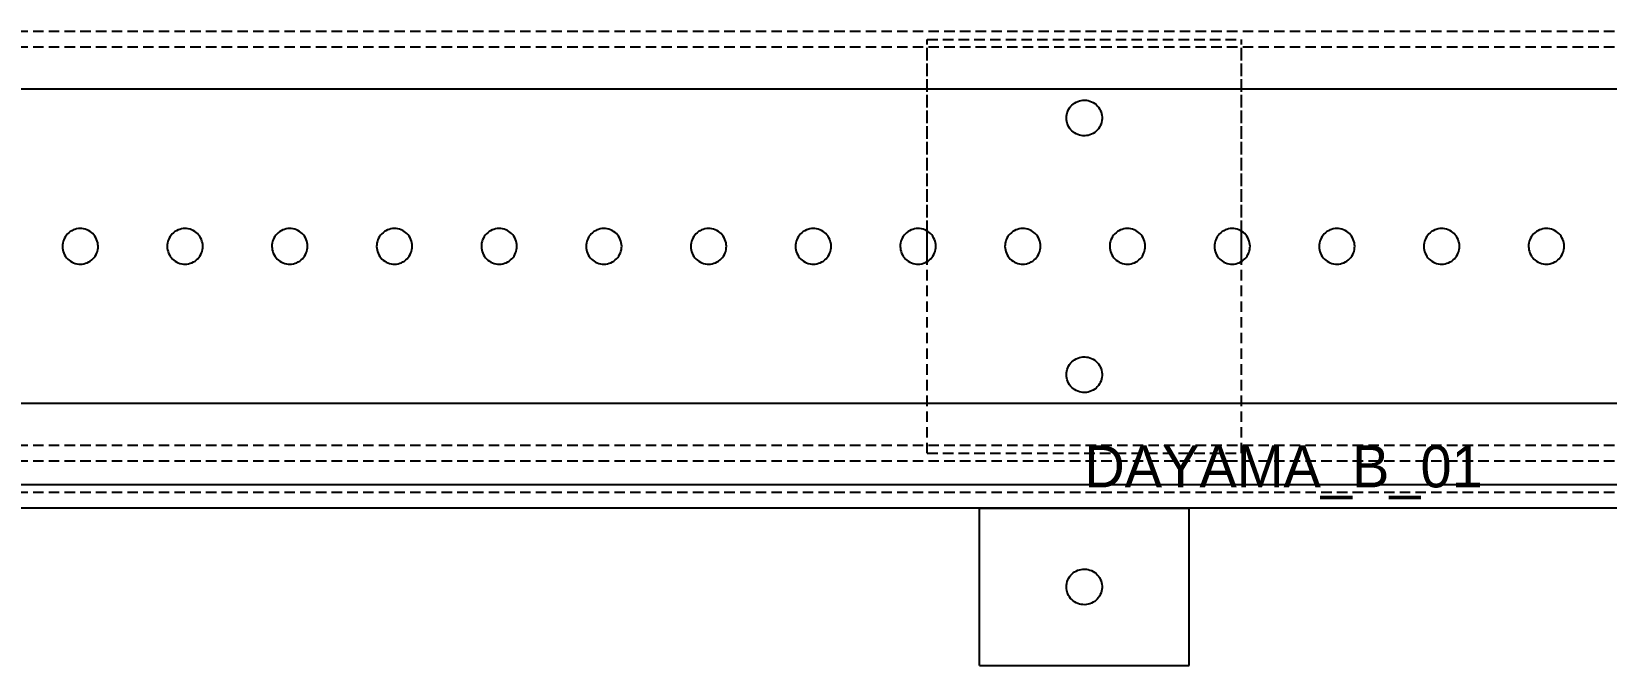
# Model space of a CAD drawing. Header units: metres. Extents: x -200 to 3000, y -1652 to 380.
# Drawn here: x 440.7 to 741.5, y -80 to 41 of the extents above; entities that cross this region are included whole.
import ezdxf

# ---------------------------------------------------------------- set-up
doc = ezdxf.new("R2010")
doc.units = ezdxf.units.M
doc.linetypes.add('DASHED2', pattern=[3, 2, -1])
for name, color, linetype in [('GIZLI', 8, 'DASHED2'), ('GORUNEN', 7, 'Continuous'), ('TEGET', 9, 'Continuous'), ('YAZI', 3, 'Continuous')]:
    doc.layers.add(name, color=color, linetype=linetype)

msp = doc.modelspace()

# ---------------------------------------------------------------- linework, layer by layer
at = {"layer": 'GIZLI'}
for points in [[(2090, 41), (150, 41)], [(611.75, 2.915), (611.75, 39.5)], [(611.75, -39.5), (611.75, 39.5)], [(611.75, 39.5), (671.75, 39.5)], [(611.75, 39.5), (671.75, 39.5)], [(671.75, 2.915), (671.75, 39.5)], [(671.75, -39.5), (671.75, 39.5)], [(2090, 38), (150, 38)], [(2090, 30), (150, 30)], [(638.35, 24.5), (638.367, 24.839), (638.417, 25.174), (638.501, 25.502), (638.617, 25.821), (638.764, 26.126), (638.941, 26.415), (639.145, 26.685), (639.376, 26.934), (639.63, 27.158), (639.905, 27.356), (640.199, 27.526), (640.508, 27.665), (640.829, 27.773), (641.16, 27.848), (641.496, 27.89), (641.835, 27.899), (642.173, 27.874), (642.507, 27.815), (642.833, 27.723), (643.148, 27.599), (643.45, 27.444), (643.735, 27.261), (644, 27.049), (644.242, 26.813), (644.46, 26.553), (644.651, 26.273), (644.813, 25.975), (644.945, 25.663), (645.045, 25.339), (645.112, 25.007), (645.146, 24.669), (645.146, 24.331), (645.112, 23.993), (645.045, 23.661), (644.945, 23.337), (644.813, 23.025), (644.651, 22.727), (644.46, 22.447), (644.242, 22.187), (644, 21.951), (643.735, 21.739), (643.45, 21.556), (643.148, 21.401), (642.833, 21.277), (642.507, 21.185), (642.173, 21.126), (641.835, 21.101), (641.496, 21.11), (641.16, 21.152), (640.829, 21.227), (640.508, 21.335), (640.199, 21.474), (639.905, 21.644), (639.63, 21.842), (639.376, 22.066), (639.145, 22.315), (638.941, 22.585), (638.764, 22.874), (638.617, 23.179), (638.501, 23.498), (638.417, 23.826), (638.367, 24.161), (638.35, 24.5)], [(638.35, 24.5), (638.367, 24.839), (638.417, 25.174), (638.501, 25.502), (638.617, 25.821), (638.764, 26.126), (638.941, 26.415), (639.145, 26.685), (639.376, 26.934), (639.63, 27.158), (639.905, 27.356), (640.199, 27.526), (640.508, 27.665), (640.829, 27.773), (641.16, 27.848), (641.496, 27.89), (641.835, 27.899), (642.173, 27.874), (642.507, 27.815), (642.833, 27.723), (643.148, 27.599), (643.45, 27.444), (643.735, 27.261), (644, 27.049), (644.242, 26.813), (644.46, 26.553), (644.651, 26.273), (644.813, 25.975), (644.945, 25.663), (645.045, 25.339), (645.112, 25.007), (645.146, 24.669), (645.146, 24.331), (645.112, 23.993), (645.045, 23.661), (644.945, 23.337), (644.813, 23.025), (644.651, 22.727), (644.46, 22.447), (644.242, 22.187), (644, 21.951), (643.735, 21.739), (643.45, 21.556), (643.148, 21.401), (642.833, 21.277), (642.507, 21.185), (642.173, 21.126), (641.835, 21.101), (641.496, 21.11), (641.16, 21.152), (640.829, 21.227), (640.508, 21.335), (640.199, 21.474), (639.905, 21.644), (639.63, 21.842), (639.376, 22.066), (639.145, 22.315), (638.941, 22.585), (638.764, 22.874), (638.617, 23.179), (638.501, 23.498), (638.417, 23.826), (638.367, 24.161), (638.35, 24.5)], [(451.63, -2.984), (451.915, -2.81), (452.181, -2.608), (452.426, -2.382), (452.648, -2.133), (452.844, -1.863), (453.013, -1.575), (453.153, -1.272), (453.262, -0.957), (453.341, -0.633), (453.387, -0.302), (453.4, 0.031), (453.38, 0.364), (453.328, 0.694), (453.244, 1.017), (453.129, 1.33), (452.984, 1.63), (452.81, 1.915), (452.608, 2.181), (452.382, 2.426), (452.133, 2.648), (451.863, 2.844), (451.575, 3.013), (451.272, 3.153), (450.957, 3.262), (450.633, 3.341), (450.302, 3.387), (449.969, 3.4), (449.636, 3.38), (449.306, 3.328), (448.983, 3.244), (448.67, 3.129), (448.37, 2.984)], [(471.63, -2.984), (471.915, -2.81), (472.181, -2.608), (472.426, -2.382), (472.648, -2.133), (472.844, -1.863), (473.013, -1.575), (473.153, -1.272), (473.262, -0.957), (473.341, -0.633), (473.387, -0.302), (473.4, 0.031), (473.38, 0.364), (473.328, 0.694), (473.244, 1.017), (473.129, 1.33), (472.984, 1.63), (472.81, 1.915), (472.608, 2.181), (472.382, 2.426), (472.133, 2.648), (471.863, 2.844), (471.575, 3.013), (471.272, 3.153), (470.957, 3.262), (470.633, 3.341), (470.302, 3.387), (469.969, 3.4), (469.636, 3.38), (469.306, 3.328), (468.983, 3.244), (468.67, 3.129), (468.37, 2.984)], [(491.63, -2.984), (491.915, -2.81), (492.181, -2.608), (492.426, -2.382), (492.648, -2.133), (492.844, -1.863), (493.013, -1.575), (493.153, -1.272), (493.262, -0.957), (493.341, -0.633), (493.387, -0.302), (493.4, 0.031), (493.38, 0.364), (493.328, 0.694), (493.244, 1.017), (493.129, 1.33), (492.984, 1.63), (492.81, 1.915), (492.608, 2.181), (492.382, 2.426), (492.133, 2.648), (491.863, 2.844), (491.575, 3.013), (491.272, 3.153), (490.957, 3.262), (490.633, 3.341), (490.302, 3.387), (489.969, 3.4), (489.636, 3.38), (489.306, 3.328), (488.983, 3.244), (488.67, 3.129), (488.37, 2.984)], [(511.63, -2.984), (511.915, -2.81), (512.181, -2.608), (512.426, -2.382), (512.648, -2.133), (512.844, -1.863), (513.013, -1.575), (513.153, -1.272), (513.262, -0.957), (513.341, -0.633), (513.387, -0.302), (513.4, 0.031), (513.38, 0.364), (513.328, 0.694), (513.244, 1.017), (513.129, 1.33), (512.984, 1.63), (512.81, 1.915), (512.608, 2.181), (512.382, 2.426), (512.133, 2.648), (511.863, 2.844), (511.575, 3.013), (511.272, 3.153), (510.957, 3.262), (510.633, 3.341), (510.302, 3.387), (509.969, 3.4), (509.636, 3.38), (509.306, 3.328), (508.983, 3.244), (508.67, 3.129), (508.37, 2.984)], [(531.63, -2.984), (531.915, -2.81), (532.181, -2.608), (532.426, -2.382), (532.648, -2.133), (532.844, -1.863), (533.013, -1.575), (533.153, -1.272), (533.262, -0.957), (533.341, -0.633), (533.387, -0.302), (533.4, 0.031), (533.38, 0.364), (533.328, 0.694), (533.244, 1.017), (533.129, 1.33), (532.984, 1.63), (532.81, 1.915), (532.608, 2.181), (532.382, 2.426), (532.133, 2.648), (531.863, 2.844), (531.575, 3.013), (531.272, 3.153), (530.957, 3.262), (530.633, 3.341), (530.302, 3.387), (529.969, 3.4), (529.636, 3.38), (529.306, 3.328), (528.983, 3.244), (528.67, 3.129), (528.37, 2.984)], [(551.63, -2.984), (551.915, -2.81), (552.181, -2.608), (552.426, -2.382), (552.648, -2.133), (552.844, -1.863), (553.013, -1.575), (553.153, -1.272), (553.262, -0.957), (553.341, -0.633), (553.387, -0.302), (553.4, 0.031), (553.38, 0.364), (553.328, 0.694), (553.244, 1.017), (553.129, 1.33), (552.984, 1.63), (552.81, 1.915), (552.608, 2.181), (552.382, 2.426), (552.133, 2.648), (551.863, 2.844), (551.575, 3.013), (551.272, 3.153), (550.957, 3.262), (550.633, 3.341), (550.302, 3.387), (549.969, 3.4), (549.636, 3.38), (549.306, 3.328), (548.983, 3.244), (548.67, 3.129), (548.37, 2.984)], [(571.63, -2.984), (571.915, -2.81), (572.181, -2.608), (572.426, -2.382), (572.648, -2.133), (572.844, -1.863), (573.013, -1.575), (573.153, -1.272), (573.262, -0.957), (573.341, -0.633), (573.387, -0.302), (573.4, 0.031), (573.38, 0.364), (573.328, 0.694), (573.244, 1.017), (573.129, 1.33), (572.984, 1.63), (572.81, 1.915), (572.608, 2.181), (572.382, 2.426), (572.133, 2.648), (571.863, 2.844), (571.575, 3.013), (571.272, 3.153), (570.957, 3.262), (570.633, 3.341), (570.302, 3.387), (569.969, 3.4), (569.636, 3.38), (569.306, 3.328), (568.983, 3.244), (568.67, 3.129), (568.37, 2.984)], [(591.63, -2.984), (591.915, -2.81), (592.181, -2.608), (592.426, -2.382), (592.648, -2.133), (592.844, -1.863), (593.013, -1.575), (593.153, -1.272), (593.262, -0.957), (593.341, -0.633), (593.387, -0.302), (593.4, 0.031), (593.38, 0.364), (593.328, 0.694), (593.244, 1.017), (593.129, 1.33), (592.984, 1.63), (592.81, 1.915), (592.608, 2.181), (592.382, 2.426), (592.133, 2.648), (591.863, 2.844), (591.575, 3.013), (591.272, 3.153), (590.957, 3.262), (590.633, 3.341), (590.302, 3.387), (589.969, 3.4), (589.636, 3.38), (589.306, 3.328), (588.983, 3.244), (588.67, 3.129), (588.37, 2.984)], [(611.63, -2.984), (611.915, -2.81), (612.181, -2.608), (612.426, -2.382), (612.648, -2.133), (612.844, -1.863), (613.013, -1.575), (613.153, -1.272), (613.262, -0.957), (613.341, -0.633), (613.387, -0.302), (613.4, 0.031), (613.38, 0.364), (613.328, 0.694), (613.244, 1.017), (613.129, 1.33), (612.984, 1.63), (612.81, 1.915), (612.608, 2.181), (612.382, 2.426), (612.133, 2.648), (611.863, 2.844), (611.575, 3.013), (611.272, 3.153), (610.957, 3.262), (610.633, 3.341), (610.302, 3.387), (609.969, 3.4), (609.636, 3.38), (609.306, 3.328), (608.983, 3.244), (608.67, 3.129), (608.37, 2.984)], [(631.63, -2.984), (631.915, -2.81), (632.181, -2.608), (632.426, -2.382), (632.648, -2.133), (632.844, -1.863), (633.013, -1.575), (633.153, -1.272), (633.262, -0.957), (633.341, -0.633), (633.387, -0.302), (633.4, 0.031), (633.38, 0.364), (633.328, 0.694), (633.244, 1.017), (633.129, 1.33), (632.984, 1.63), (632.81, 1.915), (632.608, 2.181), (632.382, 2.426), (632.133, 2.648), (631.863, 2.844), (631.575, 3.013), (631.272, 3.153), (630.957, 3.262), (630.633, 3.341), (630.302, 3.387), (629.969, 3.4), (629.636, 3.38), (629.306, 3.328), (628.983, 3.244), (628.67, 3.129), (628.37, 2.984)], [(651.63, -2.984), (651.915, -2.81), (652.181, -2.608), (652.426, -2.382), (652.648, -2.133), (652.844, -1.863), (653.013, -1.575), (653.153, -1.272), (653.262, -0.957), (653.341, -0.633), (653.387, -0.302), (653.4, 0.031), (653.38, 0.364), (653.328, 0.694), (653.244, 1.017), (653.129, 1.33), (652.984, 1.63), (652.81, 1.915), (652.608, 2.181), (652.382, 2.426), (652.133, 2.648), (651.863, 2.844), (651.575, 3.013), (651.272, 3.153), (650.957, 3.262), (650.633, 3.341), (650.302, 3.387), (649.969, 3.4), (649.636, 3.38), (649.306, 3.328), (648.983, 3.244), (648.67, 3.129), (648.37, 2.984)], [(671.63, -2.984), (671.915, -2.81), (672.181, -2.608), (672.426, -2.382), (672.648, -2.133), (672.844, -1.863), (673.013, -1.575), (673.153, -1.272), (673.262, -0.957), (673.341, -0.633), (673.387, -0.302), (673.4, 0.031), (673.38, 0.364), (673.328, 0.694), (673.244, 1.017), (673.129, 1.33), (672.984, 1.63), (672.81, 1.915), (672.608, 2.181), (672.382, 2.426), (672.133, 2.648), (671.863, 2.844), (671.575, 3.013), (671.272, 3.153), (670.957, 3.262), (670.633, 3.341), (670.302, 3.387), (669.969, 3.4), (669.636, 3.38), (669.306, 3.328), (668.983, 3.244), (668.67, 3.129), (668.37, 2.984)], [(691.63, -2.984), (691.915, -2.81), (692.181, -2.608), (692.426, -2.382), (692.648, -2.133), (692.844, -1.863), (693.013, -1.575), (693.153, -1.272), (693.262, -0.957), (693.341, -0.633), (693.387, -0.302), (693.4, 0.031), (693.38, 0.364), (693.328, 0.694), (693.244, 1.017), (693.129, 1.33), (692.984, 1.63), (692.81, 1.915), (692.608, 2.181), (692.382, 2.426), (692.133, 2.648), (691.863, 2.844), (691.575, 3.013), (691.272, 3.153), (690.957, 3.262), (690.633, 3.341), (690.302, 3.387), (689.969, 3.4), (689.636, 3.38), (689.306, 3.328), (688.983, 3.244), (688.67, 3.129), (688.37, 2.984)], [(711.63, -2.984), (711.915, -2.81), (712.181, -2.608), (712.426, -2.382), (712.648, -2.133), (712.844, -1.863), (713.013, -1.575), (713.153, -1.272), (713.262, -0.957), (713.341, -0.633), (713.387, -0.302), (713.4, 0.031), (713.38, 0.364), (713.328, 0.694), (713.244, 1.017), (713.129, 1.33), (712.984, 1.63), (712.81, 1.915), (712.608, 2.181), (712.382, 2.426), (712.133, 2.648), (711.863, 2.844), (711.575, 3.013), (711.272, 3.153), (710.957, 3.262), (710.633, 3.341), (710.302, 3.387), (709.969, 3.4), (709.636, 3.38), (709.306, 3.328), (708.983, 3.244), (708.67, 3.129), (708.37, 2.984)], [(731.63, -2.984), (731.915, -2.81), (732.181, -2.608), (732.426, -2.382), (732.648, -2.133), (732.844, -1.863), (733.013, -1.575), (733.153, -1.272), (733.262, -0.957), (733.341, -0.633), (733.387, -0.302), (733.4, 0.031), (733.38, 0.364), (733.328, 0.694), (733.244, 1.017), (733.129, 1.33), (732.984, 1.63), (732.81, 1.915), (732.608, 2.181), (732.382, 2.426), (732.133, 2.648), (731.863, 2.844), (731.575, 3.013), (731.272, 3.153), (730.957, 3.262), (730.633, 3.341), (730.302, 3.387), (729.969, 3.4), (729.636, 3.38), (729.306, 3.328), (728.983, 3.244), (728.67, 3.129), (728.37, 2.984)], [(448.37, 2.984), (448.085, 2.81), (447.819, 2.608), (447.574, 2.382), (447.352, 2.133), (447.156, 1.863), (446.987, 1.575), (446.847, 1.272), (446.738, 0.957), (446.659, 0.633), (446.613, 0.302), (446.6, -0.031), (446.62, -0.364), (446.672, -0.694), (446.756, -1.017), (446.871, -1.33), (447.016, -1.63), (447.19, -1.915), (447.392, -2.181), (447.618, -2.426), (447.867, -2.648), (448.137, -2.844), (448.425, -3.013), (448.728, -3.153), (449.043, -3.262), (449.367, -3.341), (449.698, -3.387), (450.031, -3.4), (450.364, -3.38), (450.694, -3.328), (451.017, -3.244), (451.33, -3.129), (451.63, -2.984)], [(468.37, 2.984), (468.085, 2.81), (467.819, 2.608), (467.574, 2.382), (467.352, 2.133), (467.156, 1.863), (466.987, 1.575), (466.847, 1.272), (466.738, 0.957), (466.659, 0.633), (466.613, 0.302), (466.6, -0.031), (466.62, -0.364), (466.672, -0.694), (466.756, -1.017), (466.871, -1.33), (467.016, -1.63), (467.19, -1.915), (467.392, -2.181), (467.618, -2.426), (467.867, -2.648), (468.137, -2.844), (468.425, -3.013), (468.728, -3.153), (469.043, -3.262), (469.367, -3.341), (469.698, -3.387), (470.031, -3.4), (470.364, -3.38), (470.694, -3.328), (471.017, -3.244), (471.33, -3.129), (471.63, -2.984)], [(488.37, 2.984), (488.085, 2.81), (487.819, 2.608), (487.574, 2.382), (487.352, 2.133), (487.156, 1.863), (486.987, 1.575), (486.847, 1.272), (486.738, 0.957), (486.659, 0.633), (486.613, 0.302), (486.6, -0.031), (486.62, -0.364), (486.672, -0.694), (486.756, -1.017), (486.871, -1.33), (487.016, -1.63), (487.19, -1.915), (487.392, -2.181), (487.618, -2.426), (487.867, -2.648), (488.137, -2.844), (488.425, -3.013), (488.728, -3.153), (489.043, -3.262), (489.367, -3.341), (489.698, -3.387), (490.031, -3.4), (490.364, -3.38), (490.694, -3.328), (491.017, -3.244), (491.33, -3.129), (491.63, -2.984)], [(508.37, 2.984), (508.085, 2.81), (507.819, 2.608), (507.574, 2.382), (507.352, 2.133), (507.156, 1.863), (506.987, 1.575), (506.847, 1.272), (506.738, 0.957), (506.659, 0.633), (506.613, 0.302), (506.6, -0.031), (506.62, -0.364), (506.672, -0.694), (506.756, -1.017), (506.871, -1.33), (507.016, -1.63), (507.19, -1.915), (507.392, -2.181), (507.618, -2.426), (507.867, -2.648), (508.137, -2.844), (508.425, -3.013), (508.728, -3.153), (509.043, -3.262), (509.367, -3.341), (509.698, -3.387), (510.031, -3.4), (510.364, -3.38), (510.694, -3.328), (511.017, -3.244), (511.33, -3.129), (511.63, -2.984)], [(528.37, 2.984), (528.085, 2.81), (527.819, 2.608), (527.574, 2.382), (527.352, 2.133), (527.156, 1.863), (526.987, 1.575), (526.847, 1.272), (526.738, 0.957), (526.659, 0.633), (526.613, 0.302), (526.6, -0.031), (526.62, -0.364), (526.672, -0.694), (526.756, -1.017), (526.871, -1.33), (527.016, -1.63), (527.19, -1.915), (527.392, -2.181), (527.618, -2.426), (527.867, -2.648), (528.137, -2.844), (528.425, -3.013), (528.728, -3.153), (529.043, -3.262), (529.367, -3.341), (529.698, -3.387), (530.031, -3.4), (530.364, -3.38), (530.694, -3.328), (531.017, -3.244), (531.33, -3.129), (531.63, -2.984)], [(548.37, 2.984), (548.085, 2.81), (547.819, 2.608), (547.574, 2.382), (547.352, 2.133), (547.156, 1.863), (546.987, 1.575), (546.847, 1.272), (546.738, 0.957), (546.659, 0.633), (546.613, 0.302), (546.6, -0.031), (546.62, -0.364), (546.672, -0.694), (546.756, -1.017), (546.871, -1.33), (547.016, -1.63), (547.19, -1.915), (547.392, -2.181), (547.618, -2.426), (547.867, -2.648), (548.137, -2.844), (548.425, -3.013), (548.728, -3.153), (549.043, -3.262), (549.367, -3.341), (549.698, -3.387), (550.031, -3.4), (550.364, -3.38), (550.694, -3.328), (551.017, -3.244), (551.33, -3.129), (551.63, -2.984)], [(568.37, 2.984), (568.085, 2.81), (567.819, 2.608), (567.574, 2.382), (567.352, 2.133), (567.156, 1.863), (566.987, 1.575), (566.847, 1.272), (566.738, 0.957), (566.659, 0.633), (566.613, 0.302), (566.6, -0.031), (566.62, -0.364), (566.672, -0.694), (566.756, -1.017), (566.871, -1.33), (567.016, -1.63), (567.19, -1.915), (567.392, -2.181), (567.618, -2.426), (567.867, -2.648), (568.137, -2.844), (568.425, -3.013), (568.728, -3.153), (569.043, -3.262), (569.367, -3.341), (569.698, -3.387), (570.031, -3.4), (570.364, -3.38), (570.694, -3.328), (571.017, -3.244), (571.33, -3.129), (571.63, -2.984)], [(588.37, 2.984), (588.085, 2.81), (587.819, 2.608), (587.574, 2.382), (587.352, 2.133), (587.156, 1.863), (586.987, 1.575), (586.847, 1.272), (586.738, 0.957), (586.659, 0.633), (586.613, 0.302), (586.6, -0.031), (586.62, -0.364), (586.672, -0.694), (586.756, -1.017), (586.871, -1.33), (587.016, -1.63), (587.19, -1.915), (587.392, -2.181), (587.618, -2.426), (587.867, -2.648), (588.137, -2.844), (588.425, -3.013), (588.728, -3.153), (589.043, -3.262), (589.367, -3.341), (589.698, -3.387), (590.031, -3.4), (590.364, -3.38), (590.694, -3.328), (591.017, -3.244), (591.33, -3.129), (591.63, -2.984)], [(608.37, 2.984), (608.085, 2.81), (607.819, 2.608), (607.574, 2.382), (607.352, 2.133), (607.156, 1.863), (606.987, 1.575), (606.847, 1.272), (606.738, 0.957), (606.659, 0.633), (606.613, 0.302), (606.6, -0.031), (606.62, -0.364), (606.672, -0.694), (606.756, -1.017), (606.871, -1.33), (607.016, -1.63), (607.19, -1.915), (607.392, -2.181), (607.618, -2.426), (607.867, -2.648), (608.137, -2.844), (608.425, -3.013), (608.728, -3.153), (609.043, -3.262), (609.367, -3.341), (609.698, -3.387), (610.031, -3.4), (610.364, -3.38), (610.694, -3.328), (611.017, -3.244), (611.33, -3.129), (611.63, -2.984)], [(628.37, 2.984), (628.085, 2.81), (627.819, 2.608), (627.574, 2.382), (627.352, 2.133), (627.156, 1.863), (626.987, 1.575), (626.847, 1.272), (626.738, 0.957), (626.659, 0.633), (626.613, 0.302), (626.6, -0.031), (626.62, -0.364), (626.672, -0.694), (626.756, -1.017), (626.871, -1.33), (627.016, -1.63), (627.19, -1.915), (627.392, -2.181), (627.618, -2.426), (627.867, -2.648), (628.137, -2.844), (628.425, -3.013), (628.728, -3.153), (629.043, -3.262), (629.367, -3.341), (629.698, -3.387), (630.031, -3.4), (630.364, -3.38), (630.694, -3.328), (631.017, -3.244), (631.33, -3.129), (631.63, -2.984)], [(648.37, 2.984), (648.085, 2.81), (647.819, 2.608), (647.574, 2.382), (647.352, 2.133), (647.156, 1.863), (646.987, 1.575), (646.847, 1.272), (646.738, 0.957), (646.659, 0.633), (646.613, 0.302), (646.6, -0.031), (646.62, -0.364), (646.672, -0.694), (646.756, -1.017), (646.871, -1.33), (647.016, -1.63), (647.19, -1.915), (647.392, -2.181), (647.618, -2.426), (647.867, -2.648), (648.137, -2.844), (648.425, -3.013), (648.728, -3.153), (649.043, -3.262), (649.367, -3.341), (649.698, -3.387), (650.031, -3.4), (650.364, -3.38), (650.694, -3.328), (651.017, -3.244), (651.33, -3.129), (651.63, -2.984)], [(668.37, 2.984), (668.085, 2.81), (667.819, 2.608), (667.574, 2.382), (667.352, 2.133), (667.156, 1.863), (666.987, 1.575), (666.847, 1.272), (666.738, 0.957), (666.659, 0.633), (666.613, 0.302), (666.6, -0.031), (666.62, -0.364), (666.672, -0.694), (666.756, -1.017), (666.871, -1.33), (667.016, -1.63), (667.19, -1.915), (667.392, -2.181), (667.618, -2.426), (667.867, -2.648), (668.137, -2.844), (668.425, -3.013), (668.728, -3.153), (669.043, -3.262), (669.367, -3.341), (669.698, -3.387), (670.031, -3.4), (670.364, -3.38), (670.694, -3.328), (671.017, -3.244), (671.33, -3.129), (671.63, -2.984)], [(688.37, 2.984), (688.085, 2.81), (687.819, 2.608), (687.574, 2.382), (687.352, 2.133), (687.156, 1.863), (686.987, 1.575), (686.847, 1.272), (686.738, 0.957), (686.659, 0.633), (686.613, 0.302), (686.6, -0.031), (686.62, -0.364), (686.672, -0.694), (686.756, -1.017), (686.871, -1.33), (687.016, -1.63), (687.19, -1.915), (687.392, -2.181), (687.618, -2.426), (687.867, -2.648), (688.137, -2.844), (688.425, -3.013), (688.728, -3.153), (689.043, -3.262), (689.367, -3.341), (689.698, -3.387), (690.031, -3.4), (690.364, -3.38), (690.694, -3.328), (691.017, -3.244), (691.33, -3.129), (691.63, -2.984)], [(708.37, 2.984), (708.085, 2.81), (707.819, 2.608), (707.574, 2.382), (707.352, 2.133), (707.156, 1.863), (706.987, 1.575), (706.847, 1.272), (706.738, 0.957), (706.659, 0.633), (706.613, 0.302), (706.6, -0.031), (706.62, -0.364), (706.672, -0.694), (706.756, -1.017), (706.871, -1.33), (707.016, -1.63), (707.19, -1.915), (707.392, -2.181), (707.618, -2.426), (707.867, -2.648), (708.137, -2.844), (708.425, -3.013), (708.728, -3.153), (709.043, -3.262), (709.367, -3.341), (709.698, -3.387), (710.031, -3.4), (710.364, -3.38), (710.694, -3.328), (711.017, -3.244), (711.33, -3.129), (711.63, -2.984)], [(728.37, 2.984), (728.085, 2.81), (727.819, 2.608), (727.574, 2.382), (727.352, 2.133), (727.156, 1.863), (726.987, 1.575), (726.847, 1.272), (726.738, 0.957), (726.659, 0.633), (726.613, 0.302), (726.6, -0.031), (726.62, -0.364), (726.672, -0.694), (726.756, -1.017), (726.871, -1.33), (727.016, -1.63), (727.19, -1.915), (727.392, -2.181), (727.618, -2.426), (727.867, -2.648), (728.137, -2.844), (728.425, -3.013), (728.728, -3.153), (729.043, -3.262), (729.367, -3.341), (729.698, -3.387), (730.031, -3.4), (730.364, -3.38), (730.694, -3.328), (731.017, -3.244), (731.33, -3.129), (731.63, -2.984)], [(611.75, -39.5), (611.75, -2.915)], [(671.75, -39.5), (671.75, -2.915)], [(638.35, -24.5), (638.367, -24.161), (638.417, -23.826), (638.501, -23.498), (638.617, -23.179), (638.764, -22.874), (638.941, -22.585), (639.145, -22.315), (639.376, -22.066), (639.63, -21.842), (639.905, -21.644), (640.199, -21.474), (640.508, -21.335), (640.829, -21.227), (641.16, -21.152), (641.496, -21.11), (641.835, -21.101), (642.173, -21.126), (642.507, -21.185), (642.833, -21.277), (643.148, -21.401), (643.45, -21.556), (643.735, -21.739), (644, -21.951), (644.242, -22.187), (644.46, -22.447), (644.651, -22.727), (644.813, -23.025), (644.945, -23.337), (645.045, -23.661), (645.112, -23.993), (645.146, -24.331), (645.146, -24.669), (645.112, -25.007), (645.045, -25.339), (644.945, -25.663), (644.813, -25.975), (644.651, -26.273), (644.46, -26.553), (644.242, -26.813), (644, -27.049), (643.735, -27.261), (643.45, -27.444), (643.148, -27.599), (642.833, -27.723), (642.507, -27.815), (642.173, -27.874), (641.835, -27.899), (641.496, -27.89), (641.16, -27.848), (640.829, -27.773), (640.508, -27.665), (640.199, -27.526), (639.905, -27.356), (639.63, -27.158), (639.376, -26.934), (639.145, -26.685), (638.941, -26.415), (638.764, -26.126), (638.617, -25.821), (638.501, -25.502), (638.417, -25.174), (638.367, -24.839), (638.35, -24.5)], [(638.35, -24.5), (638.367, -24.161), (638.417, -23.826), (638.501, -23.498), (638.617, -23.179), (638.764, -22.874), (638.941, -22.585), (639.145, -22.315), (639.376, -22.066), (639.63, -21.842), (639.905, -21.644), (640.199, -21.474), (640.508, -21.335), (640.829, -21.227), (641.16, -21.152), (641.496, -21.11), (641.835, -21.101), (642.173, -21.126), (642.507, -21.185), (642.833, -21.277), (643.148, -21.401), (643.45, -21.556), (643.735, -21.739), (644, -21.951), (644.242, -22.187), (644.46, -22.447), (644.651, -22.727), (644.813, -23.025), (644.945, -23.337), (645.045, -23.661), (645.112, -23.993), (645.146, -24.331), (645.146, -24.669), (645.112, -25.007), (645.045, -25.339), (644.945, -25.663), (644.813, -25.975), (644.651, -26.273), (644.46, -26.553), (644.242, -26.813), (644, -27.049), (643.735, -27.261), (643.45, -27.444), (643.148, -27.599), (642.833, -27.723), (642.507, -27.815), (642.173, -27.874), (641.835, -27.899), (641.496, -27.89), (641.16, -27.848), (640.829, -27.773), (640.508, -27.665), (640.199, -27.526), (639.905, -27.356), (639.63, -27.158), (639.376, -26.934), (639.145, -26.685), (638.941, -26.415), (638.764, -26.126), (638.617, -25.821), (638.501, -25.502), (638.417, -25.174), (638.367, -24.839), (638.35, -24.5)], [(2090, -30), (150, -30)], [(2090, -38), (150, -38)], [(2090, -41), (150, -41)], [(611.75, -39.5), (671.75, -39.5)], [(611.75, -39.5), (671.75, -39.5)], [(2090, -47), (150, -47)], [(2090, -47), (150, -47)], [(2090, -47), (150, -47)], [(2090, -47), (150, -47)], [(2090, -50), (150, -50)], [(2090, -50), (150, -50)], [(621.75, -80), (621.75, -50)], [(621.75, -50), (661.75, -50)], [(661.75, -80), (661.75, -50)], [(638.35, -65), (638.367, -64.661), (638.417, -64.326), (638.501, -63.998), (638.617, -63.679), (638.764, -63.374), (638.941, -63.085), (639.145, -62.815), (639.376, -62.566), (639.63, -62.342), (639.905, -62.144), (640.199, -61.974), (640.508, -61.835), (640.829, -61.727), (641.16, -61.652), (641.496, -61.61), (641.835, -61.601), (642.173, -61.626), (642.507, -61.685), (642.833, -61.777), (643.148, -61.901), (643.45, -62.056), (643.735, -62.239), (644, -62.451), (644.242, -62.687), (644.46, -62.947), (644.651, -63.227), (644.813, -63.525), (644.945, -63.837), (645.045, -64.161), (645.112, -64.493), (645.146, -64.831), (645.146, -65.169), (645.112, -65.507), (645.045, -65.839), (644.945, -66.163), (644.813, -66.475), (644.651, -66.773), (644.46, -67.053), (644.242, -67.313), (644, -67.549), (643.735, -67.761), (643.45, -67.944), (643.148, -68.099), (642.833, -68.223), (642.507, -68.315), (642.173, -68.374), (641.835, -68.399), (641.496, -68.39), (641.16, -68.348), (640.829, -68.273), (640.508, -68.165), (640.199, -68.026), (639.905, -67.856), (639.63, -67.658), (639.376, -67.434), (639.145, -67.185), (638.941, -66.915), (638.764, -66.626), (638.617, -66.321), (638.501, -66.002), (638.417, -65.674), (638.367, -65.339), (638.35, -65)], [(621.75, -80), (661.75, -80)]]:
    msp.add_lwpolyline(points, dxfattribs=at)
at = {"layer": 'GORUNEN'}
for points in [[(1081.5, 30), (202, 30)], [(451.63, -2.984), (451.915, -2.81), (452.181, -2.608), (452.426, -2.382), (452.648, -2.133), (452.844, -1.863), (453.013, -1.575), (453.153, -1.272), (453.262, -0.957), (453.341, -0.633), (453.387, -0.302), (453.4, 0.031), (453.38, 0.364), (453.328, 0.694), (453.244, 1.017), (453.129, 1.33), (452.984, 1.63), (452.81, 1.915), (452.608, 2.181), (452.382, 2.426), (452.133, 2.648), (451.863, 2.844), (451.575, 3.013), (451.272, 3.153), (450.957, 3.262), (450.633, 3.341), (450.302, 3.387), (449.969, 3.4), (449.636, 3.38), (449.306, 3.328), (448.983, 3.244), (448.67, 3.129), (448.37, 2.984)], [(471.63, -2.984), (471.915, -2.81), (472.181, -2.608), (472.426, -2.382), (472.648, -2.133), (472.844, -1.863), (473.013, -1.575), (473.153, -1.272), (473.262, -0.957), (473.341, -0.633), (473.387, -0.302), (473.4, 0.031), (473.38, 0.364), (473.328, 0.694), (473.244, 1.017), (473.129, 1.33), (472.984, 1.63), (472.81, 1.915), (472.608, 2.181), (472.382, 2.426), (472.133, 2.648), (471.863, 2.844), (471.575, 3.013), (471.272, 3.153), (470.957, 3.262), (470.633, 3.341), (470.302, 3.387), (469.969, 3.4), (469.636, 3.38), (469.306, 3.328), (468.983, 3.244), (468.67, 3.129), (468.37, 2.984)], [(491.63, -2.984), (491.915, -2.81), (492.181, -2.608), (492.426, -2.382), (492.648, -2.133), (492.844, -1.863), (493.013, -1.575), (493.153, -1.272), (493.262, -0.957), (493.341, -0.633), (493.387, -0.302), (493.4, 0.031), (493.38, 0.364), (493.328, 0.694), (493.244, 1.017), (493.129, 1.33), (492.984, 1.63), (492.81, 1.915), (492.608, 2.181), (492.382, 2.426), (492.133, 2.648), (491.863, 2.844), (491.575, 3.013), (491.272, 3.153), (490.957, 3.262), (490.633, 3.341), (490.302, 3.387), (489.969, 3.4), (489.636, 3.38), (489.306, 3.328), (488.983, 3.244), (488.67, 3.129), (488.37, 2.984)], [(511.63, -2.984), (511.915, -2.81), (512.181, -2.608), (512.426, -2.382), (512.648, -2.133), (512.844, -1.863), (513.013, -1.575), (513.153, -1.272), (513.262, -0.957), (513.341, -0.633), (513.387, -0.302), (513.4, 0.031), (513.38, 0.364), (513.328, 0.694), (513.244, 1.017), (513.129, 1.33), (512.984, 1.63), (512.81, 1.915), (512.608, 2.181), (512.382, 2.426), (512.133, 2.648), (511.863, 2.844), (511.575, 3.013), (511.272, 3.153), (510.957, 3.262), (510.633, 3.341), (510.302, 3.387), (509.969, 3.4), (509.636, 3.38), (509.306, 3.328), (508.983, 3.244), (508.67, 3.129), (508.37, 2.984)], [(531.63, -2.984), (531.915, -2.81), (532.181, -2.608), (532.426, -2.382), (532.648, -2.133), (532.844, -1.863), (533.013, -1.575), (533.153, -1.272), (533.262, -0.957), (533.341, -0.633), (533.387, -0.302), (533.4, 0.031), (533.38, 0.364), (533.328, 0.694), (533.244, 1.017), (533.129, 1.33), (532.984, 1.63), (532.81, 1.915), (532.608, 2.181), (532.382, 2.426), (532.133, 2.648), (531.863, 2.844), (531.575, 3.013), (531.272, 3.153), (530.957, 3.262), (530.633, 3.341), (530.302, 3.387), (529.969, 3.4), (529.636, 3.38), (529.306, 3.328), (528.983, 3.244), (528.67, 3.129), (528.37, 2.984)], [(551.63, -2.984), (551.915, -2.81), (552.181, -2.608), (552.426, -2.382), (552.648, -2.133), (552.844, -1.863), (553.013, -1.575), (553.153, -1.272), (553.262, -0.957), (553.341, -0.633), (553.387, -0.302), (553.4, 0.031), (553.38, 0.364), (553.328, 0.694), (553.244, 1.017), (553.129, 1.33), (552.984, 1.63), (552.81, 1.915), (552.608, 2.181), (552.382, 2.426), (552.133, 2.648), (551.863, 2.844), (551.575, 3.013), (551.272, 3.153), (550.957, 3.262), (550.633, 3.341), (550.302, 3.387), (549.969, 3.4), (549.636, 3.38), (549.306, 3.328), (548.983, 3.244), (548.67, 3.129), (548.37, 2.984)], [(571.63, -2.984), (571.915, -2.81), (572.181, -2.608), (572.426, -2.382), (572.648, -2.133), (572.844, -1.863), (573.013, -1.575), (573.153, -1.272), (573.262, -0.957), (573.341, -0.633), (573.387, -0.302), (573.4, 0.031), (573.38, 0.364), (573.328, 0.694), (573.244, 1.017), (573.129, 1.33), (572.984, 1.63), (572.81, 1.915), (572.608, 2.181), (572.382, 2.426), (572.133, 2.648), (571.863, 2.844), (571.575, 3.013), (571.272, 3.153), (570.957, 3.262), (570.633, 3.341), (570.302, 3.387), (569.969, 3.4), (569.636, 3.38), (569.306, 3.328), (568.983, 3.244), (568.67, 3.129), (568.37, 2.984)], [(591.63, -2.984), (591.915, -2.81), (592.181, -2.608), (592.426, -2.382), (592.648, -2.133), (592.844, -1.863), (593.013, -1.575), (593.153, -1.272), (593.262, -0.957), (593.341, -0.633), (593.387, -0.302), (593.4, 0.031), (593.38, 0.364), (593.328, 0.694), (593.244, 1.017), (593.129, 1.33), (592.984, 1.63), (592.81, 1.915), (592.608, 2.181), (592.382, 2.426), (592.133, 2.648), (591.863, 2.844), (591.575, 3.013), (591.272, 3.153), (590.957, 3.262), (590.633, 3.341), (590.302, 3.387), (589.969, 3.4), (589.636, 3.38), (589.306, 3.328), (588.983, 3.244), (588.67, 3.129), (588.37, 2.984)], [(611.63, -2.984), (611.915, -2.81), (612.181, -2.608), (612.426, -2.382), (612.648, -2.133), (612.844, -1.863), (613.013, -1.575), (613.153, -1.272), (613.262, -0.957), (613.341, -0.633), (613.387, -0.302), (613.4, 0.031), (613.38, 0.364), (613.328, 0.694), (613.244, 1.017), (613.129, 1.33), (612.984, 1.63), (612.81, 1.915), (612.608, 2.181), (612.382, 2.426), (612.133, 2.648), (611.863, 2.844), (611.575, 3.013), (611.272, 3.153), (610.957, 3.262), (610.633, 3.341), (610.302, 3.387), (609.969, 3.4), (609.636, 3.38), (609.306, 3.328), (608.983, 3.244), (608.67, 3.129), (608.37, 2.984)], [(631.63, -2.984), (631.915, -2.81), (632.181, -2.608), (632.426, -2.382), (632.648, -2.133), (632.844, -1.863), (633.013, -1.575), (633.153, -1.272), (633.262, -0.957), (633.341, -0.633), (633.387, -0.302), (633.4, 0.031), (633.38, 0.364), (633.328, 0.694), (633.244, 1.017), (633.129, 1.33), (632.984, 1.63), (632.81, 1.915), (632.608, 2.181), (632.382, 2.426), (632.133, 2.648), (631.863, 2.844), (631.575, 3.013), (631.272, 3.153), (630.957, 3.262), (630.633, 3.341), (630.302, 3.387), (629.969, 3.4), (629.636, 3.38), (629.306, 3.328), (628.983, 3.244), (628.67, 3.129), (628.37, 2.984)], [(651.63, -2.984), (651.915, -2.81), (652.181, -2.608), (652.426, -2.382), (652.648, -2.133), (652.844, -1.863), (653.013, -1.575), (653.153, -1.272), (653.262, -0.957), (653.341, -0.633), (653.387, -0.302), (653.4, 0.031), (653.38, 0.364), (653.328, 0.694), (653.244, 1.017), (653.129, 1.33), (652.984, 1.63), (652.81, 1.915), (652.608, 2.181), (652.382, 2.426), (652.133, 2.648), (651.863, 2.844), (651.575, 3.013), (651.272, 3.153), (650.957, 3.262), (650.633, 3.341), (650.302, 3.387), (649.969, 3.4), (649.636, 3.38), (649.306, 3.328), (648.983, 3.244), (648.67, 3.129), (648.37, 2.984)], [(671.63, -2.984), (671.915, -2.81), (672.181, -2.608), (672.426, -2.382), (672.648, -2.133), (672.844, -1.863), (673.013, -1.575), (673.153, -1.272), (673.262, -0.957), (673.341, -0.633), (673.387, -0.302), (673.4, 0.031), (673.38, 0.364), (673.328, 0.694), (673.244, 1.017), (673.129, 1.33), (672.984, 1.63), (672.81, 1.915), (672.608, 2.181), (672.382, 2.426), (672.133, 2.648), (671.863, 2.844), (671.575, 3.013), (671.272, 3.153), (670.957, 3.262), (670.633, 3.341), (670.302, 3.387), (669.969, 3.4), (669.636, 3.38), (669.306, 3.328), (668.983, 3.244), (668.67, 3.129), (668.37, 2.984)], [(691.63, -2.984), (691.915, -2.81), (692.181, -2.608), (692.426, -2.382), (692.648, -2.133), (692.844, -1.863), (693.013, -1.575), (693.153, -1.272), (693.262, -0.957), (693.341, -0.633), (693.387, -0.302), (693.4, 0.031), (693.38, 0.364), (693.328, 0.694), (693.244, 1.017), (693.129, 1.33), (692.984, 1.63), (692.81, 1.915), (692.608, 2.181), (692.382, 2.426), (692.133, 2.648), (691.863, 2.844), (691.575, 3.013), (691.272, 3.153), (690.957, 3.262), (690.633, 3.341), (690.302, 3.387), (689.969, 3.4), (689.636, 3.38), (689.306, 3.328), (688.983, 3.244), (688.67, 3.129), (688.37, 2.984)], [(711.63, -2.984), (711.915, -2.81), (712.181, -2.608), (712.426, -2.382), (712.648, -2.133), (712.844, -1.863), (713.013, -1.575), (713.153, -1.272), (713.262, -0.957), (713.341, -0.633), (713.387, -0.302), (713.4, 0.031), (713.38, 0.364), (713.328, 0.694), (713.244, 1.017), (713.129, 1.33), (712.984, 1.63), (712.81, 1.915), (712.608, 2.181), (712.382, 2.426), (712.133, 2.648), (711.863, 2.844), (711.575, 3.013), (711.272, 3.153), (710.957, 3.262), (710.633, 3.341), (710.302, 3.387), (709.969, 3.4), (709.636, 3.38), (709.306, 3.328), (708.983, 3.244), (708.67, 3.129), (708.37, 2.984)], [(731.63, -2.984), (731.915, -2.81), (732.181, -2.608), (732.426, -2.382), (732.648, -2.133), (732.844, -1.863), (733.013, -1.575), (733.153, -1.272), (733.262, -0.957), (733.341, -0.633), (733.387, -0.302), (733.4, 0.031), (733.38, 0.364), (733.328, 0.694), (733.244, 1.017), (733.129, 1.33), (732.984, 1.63), (732.81, 1.915), (732.608, 2.181), (732.382, 2.426), (732.133, 2.648), (731.863, 2.844), (731.575, 3.013), (731.272, 3.153), (730.957, 3.262), (730.633, 3.341), (730.302, 3.387), (729.969, 3.4), (729.636, 3.38), (729.306, 3.328), (728.983, 3.244), (728.67, 3.129), (728.37, 2.984)], [(448.37, 2.984), (448.085, 2.81), (447.819, 2.608), (447.574, 2.382), (447.352, 2.133), (447.156, 1.863), (446.987, 1.575), (446.847, 1.272), (446.738, 0.957), (446.659, 0.633), (446.613, 0.302), (446.6, -0.031), (446.62, -0.364), (446.672, -0.694), (446.756, -1.017), (446.871, -1.33), (447.016, -1.63), (447.19, -1.915), (447.392, -2.181), (447.618, -2.426), (447.867, -2.648), (448.137, -2.844), (448.425, -3.013), (448.728, -3.153), (449.043, -3.262), (449.367, -3.341), (449.698, -3.387), (450.031, -3.4), (450.364, -3.38), (450.694, -3.328), (451.017, -3.244), (451.33, -3.129), (451.63, -2.984)], [(468.37, 2.984), (468.085, 2.81), (467.819, 2.608), (467.574, 2.382), (467.352, 2.133), (467.156, 1.863), (466.987, 1.575), (466.847, 1.272), (466.738, 0.957), (466.659, 0.633), (466.613, 0.302), (466.6, -0.031), (466.62, -0.364), (466.672, -0.694), (466.756, -1.017), (466.871, -1.33), (467.016, -1.63), (467.19, -1.915), (467.392, -2.181), (467.618, -2.426), (467.867, -2.648), (468.137, -2.844), (468.425, -3.013), (468.728, -3.153), (469.043, -3.262), (469.367, -3.341), (469.698, -3.387), (470.031, -3.4), (470.364, -3.38), (470.694, -3.328), (471.017, -3.244), (471.33, -3.129), (471.63, -2.984)], [(488.37, 2.984), (488.085, 2.81), (487.819, 2.608), (487.574, 2.382), (487.352, 2.133), (487.156, 1.863), (486.987, 1.575), (486.847, 1.272), (486.738, 0.957), (486.659, 0.633), (486.613, 0.302), (486.6, -0.031), (486.62, -0.364), (486.672, -0.694), (486.756, -1.017), (486.871, -1.33), (487.016, -1.63), (487.19, -1.915), (487.392, -2.181), (487.618, -2.426), (487.867, -2.648), (488.137, -2.844), (488.425, -3.013), (488.728, -3.153), (489.043, -3.262), (489.367, -3.341), (489.698, -3.387), (490.031, -3.4), (490.364, -3.38), (490.694, -3.328), (491.017, -3.244), (491.33, -3.129), (491.63, -2.984)], [(508.37, 2.984), (508.085, 2.81), (507.819, 2.608), (507.574, 2.382), (507.352, 2.133), (507.156, 1.863), (506.987, 1.575), (506.847, 1.272), (506.738, 0.957), (506.659, 0.633), (506.613, 0.302), (506.6, -0.031), (506.62, -0.364), (506.672, -0.694), (506.756, -1.017), (506.871, -1.33), (507.016, -1.63), (507.19, -1.915), (507.392, -2.181), (507.618, -2.426), (507.867, -2.648), (508.137, -2.844), (508.425, -3.013), (508.728, -3.153), (509.043, -3.262), (509.367, -3.341), (509.698, -3.387), (510.031, -3.4), (510.364, -3.38), (510.694, -3.328), (511.017, -3.244), (511.33, -3.129), (511.63, -2.984)], [(528.37, 2.984), (528.085, 2.81), (527.819, 2.608), (527.574, 2.382), (527.352, 2.133), (527.156, 1.863), (526.987, 1.575), (526.847, 1.272), (526.738, 0.957), (526.659, 0.633), (526.613, 0.302), (526.6, -0.031), (526.62, -0.364), (526.672, -0.694), (526.756, -1.017), (526.871, -1.33), (527.016, -1.63), (527.19, -1.915), (527.392, -2.181), (527.618, -2.426), (527.867, -2.648), (528.137, -2.844), (528.425, -3.013), (528.728, -3.153), (529.043, -3.262), (529.367, -3.341), (529.698, -3.387), (530.031, -3.4), (530.364, -3.38), (530.694, -3.328), (531.017, -3.244), (531.33, -3.129), (531.63, -2.984)], [(548.37, 2.984), (548.085, 2.81), (547.819, 2.608), (547.574, 2.382), (547.352, 2.133), (547.156, 1.863), (546.987, 1.575), (546.847, 1.272), (546.738, 0.957), (546.659, 0.633), (546.613, 0.302), (546.6, -0.031), (546.62, -0.364), (546.672, -0.694), (546.756, -1.017), (546.871, -1.33), (547.016, -1.63), (547.19, -1.915), (547.392, -2.181), (547.618, -2.426), (547.867, -2.648), (548.137, -2.844), (548.425, -3.013), (548.728, -3.153), (549.043, -3.262), (549.367, -3.341), (549.698, -3.387), (550.031, -3.4), (550.364, -3.38), (550.694, -3.328), (551.017, -3.244), (551.33, -3.129), (551.63, -2.984)], [(568.37, 2.984), (568.085, 2.81), (567.819, 2.608), (567.574, 2.382), (567.352, 2.133), (567.156, 1.863), (566.987, 1.575), (566.847, 1.272), (566.738, 0.957), (566.659, 0.633), (566.613, 0.302), (566.6, -0.031), (566.62, -0.364), (566.672, -0.694), (566.756, -1.017), (566.871, -1.33), (567.016, -1.63), (567.19, -1.915), (567.392, -2.181), (567.618, -2.426), (567.867, -2.648), (568.137, -2.844), (568.425, -3.013), (568.728, -3.153), (569.043, -3.262), (569.367, -3.341), (569.698, -3.387), (570.031, -3.4), (570.364, -3.38), (570.694, -3.328), (571.017, -3.244), (571.33, -3.129), (571.63, -2.984)], [(588.37, 2.984), (588.085, 2.81), (587.819, 2.608), (587.574, 2.382), (587.352, 2.133), (587.156, 1.863), (586.987, 1.575), (586.847, 1.272), (586.738, 0.957), (586.659, 0.633), (586.613, 0.302), (586.6, -0.031), (586.62, -0.364), (586.672, -0.694), (586.756, -1.017), (586.871, -1.33), (587.016, -1.63), (587.19, -1.915), (587.392, -2.181), (587.618, -2.426), (587.867, -2.648), (588.137, -2.844), (588.425, -3.013), (588.728, -3.153), (589.043, -3.262), (589.367, -3.341), (589.698, -3.387), (590.031, -3.4), (590.364, -3.38), (590.694, -3.328), (591.017, -3.244), (591.33, -3.129), (591.63, -2.984)], [(608.37, 2.984), (608.085, 2.81), (607.819, 2.608), (607.574, 2.382), (607.352, 2.133), (607.156, 1.863), (606.987, 1.575), (606.847, 1.272), (606.738, 0.957), (606.659, 0.633), (606.613, 0.302), (606.6, -0.031), (606.62, -0.364), (606.672, -0.694), (606.756, -1.017), (606.871, -1.33), (607.016, -1.63), (607.19, -1.915), (607.392, -2.181), (607.618, -2.426), (607.867, -2.648), (608.137, -2.844), (608.425, -3.013), (608.728, -3.153), (609.043, -3.262), (609.367, -3.341), (609.698, -3.387), (610.031, -3.4), (610.364, -3.38), (610.694, -3.328), (611.017, -3.244), (611.33, -3.129), (611.63, -2.984)], [(611.75, -2.915), (611.75, 2.915)], [(628.37, 2.984), (628.085, 2.81), (627.819, 2.608), (627.574, 2.382), (627.352, 2.133), (627.156, 1.863), (626.987, 1.575), (626.847, 1.272), (626.738, 0.957), (626.659, 0.633), (626.613, 0.302), (626.6, -0.031), (626.62, -0.364), (626.672, -0.694), (626.756, -1.017), (626.871, -1.33), (627.016, -1.63), (627.19, -1.915), (627.392, -2.181), (627.618, -2.426), (627.867, -2.648), (628.137, -2.844), (628.425, -3.013), (628.728, -3.153), (629.043, -3.262), (629.367, -3.341), (629.698, -3.387), (630.031, -3.4), (630.364, -3.38), (630.694, -3.328), (631.017, -3.244), (631.33, -3.129), (631.63, -2.984)], [(648.37, 2.984), (648.085, 2.81), (647.819, 2.608), (647.574, 2.382), (647.352, 2.133), (647.156, 1.863), (646.987, 1.575), (646.847, 1.272), (646.738, 0.957), (646.659, 0.633), (646.613, 0.302), (646.6, -0.031), (646.62, -0.364), (646.672, -0.694), (646.756, -1.017), (646.871, -1.33), (647.016, -1.63), (647.19, -1.915), (647.392, -2.181), (647.618, -2.426), (647.867, -2.648), (648.137, -2.844), (648.425, -3.013), (648.728, -3.153), (649.043, -3.262), (649.367, -3.341), (649.698, -3.387), (650.031, -3.4), (650.364, -3.38), (650.694, -3.328), (651.017, -3.244), (651.33, -3.129), (651.63, -2.984)], [(668.37, 2.984), (668.085, 2.81), (667.819, 2.608), (667.574, 2.382), (667.352, 2.133), (667.156, 1.863), (666.987, 1.575), (666.847, 1.272), (666.738, 0.957), (666.659, 0.633), (666.613, 0.302), (666.6, -0.031), (666.62, -0.364), (666.672, -0.694), (666.756, -1.017), (666.871, -1.33), (667.016, -1.63), (667.19, -1.915), (667.392, -2.181), (667.618, -2.426), (667.867, -2.648), (668.137, -2.844), (668.425, -3.013), (668.728, -3.153), (669.043, -3.262), (669.367, -3.341), (669.698, -3.387), (670.031, -3.4), (670.364, -3.38), (670.694, -3.328), (671.017, -3.244), (671.33, -3.129), (671.63, -2.984)], [(671.75, -2.915), (671.75, 2.915)], [(688.37, 2.984), (688.085, 2.81), (687.819, 2.608), (687.574, 2.382), (687.352, 2.133), (687.156, 1.863), (686.987, 1.575), (686.847, 1.272), (686.738, 0.957), (686.659, 0.633), (686.613, 0.302), (686.6, -0.031), (686.62, -0.364), (686.672, -0.694), (686.756, -1.017), (686.871, -1.33), (687.016, -1.63), (687.19, -1.915), (687.392, -2.181), (687.618, -2.426), (687.867, -2.648), (688.137, -2.844), (688.425, -3.013), (688.728, -3.153), (689.043, -3.262), (689.367, -3.341), (689.698, -3.387), (690.031, -3.4), (690.364, -3.38), (690.694, -3.328), (691.017, -3.244), (691.33, -3.129), (691.63, -2.984)], [(708.37, 2.984), (708.085, 2.81), (707.819, 2.608), (707.574, 2.382), (707.352, 2.133), (707.156, 1.863), (706.987, 1.575), (706.847, 1.272), (706.738, 0.957), (706.659, 0.633), (706.613, 0.302), (706.6, -0.031), (706.62, -0.364), (706.672, -0.694), (706.756, -1.017), (706.871, -1.33), (707.016, -1.63), (707.19, -1.915), (707.392, -2.181), (707.618, -2.426), (707.867, -2.648), (708.137, -2.844), (708.425, -3.013), (708.728, -3.153), (709.043, -3.262), (709.367, -3.341), (709.698, -3.387), (710.031, -3.4), (710.364, -3.38), (710.694, -3.328), (711.017, -3.244), (711.33, -3.129), (711.63, -2.984)], [(728.37, 2.984), (728.085, 2.81), (727.819, 2.608), (727.574, 2.382), (727.352, 2.133), (727.156, 1.863), (726.987, 1.575), (726.847, 1.272), (726.738, 0.957), (726.659, 0.633), (726.613, 0.302), (726.6, -0.031), (726.62, -0.364), (726.672, -0.694), (726.756, -1.017), (726.871, -1.33), (727.016, -1.63), (727.19, -1.915), (727.392, -2.181), (727.618, -2.426), (727.867, -2.648), (728.137, -2.844), (728.425, -3.013), (728.728, -3.153), (729.043, -3.262), (729.367, -3.341), (729.698, -3.387), (730.031, -3.4), (730.364, -3.38), (730.694, -3.328), (731.017, -3.244), (731.33, -3.129), (731.63, -2.984)], [(1081.5, -30), (202, -30)], [(1083.5, -50), (200, -50)], [(1083.5, -50), (200, -50)], [(621.75, -80), (621.75, -50)], [(621.75, -50), (661.75, -50)], [(661.75, -80), (661.75, -50)], [(638.35, -65), (638.367, -64.661), (638.417, -64.326), (638.501, -63.998), (638.617, -63.679), (638.764, -63.374), (638.941, -63.085), (639.145, -62.815), (639.376, -62.566), (639.63, -62.342), (639.905, -62.144), (640.199, -61.974), (640.508, -61.835), (640.829, -61.727), (641.16, -61.652), (641.496, -61.61), (641.835, -61.601), (642.173, -61.626), (642.507, -61.685), (642.833, -61.777), (643.148, -61.901), (643.45, -62.056), (643.735, -62.239), (644, -62.451), (644.242, -62.687), (644.46, -62.947), (644.651, -63.227), (644.813, -63.525), (644.945, -63.837), (645.045, -64.161), (645.112, -64.493), (645.146, -64.831), (645.146, -65.169), (645.112, -65.507), (645.045, -65.839), (644.945, -66.163), (644.813, -66.475), (644.651, -66.773), (644.46, -67.053), (644.242, -67.313), (644, -67.549), (643.735, -67.761), (643.45, -67.944), (643.148, -68.099), (642.833, -68.223), (642.507, -68.315), (642.173, -68.374), (641.835, -68.399), (641.496, -68.39), (641.16, -68.348), (640.829, -68.273), (640.508, -68.165), (640.199, -68.026), (639.905, -67.856), (639.63, -67.658), (639.376, -67.434), (639.145, -67.185), (638.941, -66.915), (638.764, -66.626), (638.617, -66.321), (638.501, -66.002), (638.417, -65.674), (638.367, -65.339), (638.35, -65)], [(621.75, -80), (661.75, -80)]]:
    msp.add_lwpolyline(points, dxfattribs=at)
at = {"layer": 'TEGET'}
msp.add_lwpolyline([(1081.5, -45.5), (202, -45.5)], dxfattribs=at)

# ---------------------------------------------------------------- texts
at = {"layer": 'YAZI'}
msp.add_text('DAYAMA_B_01', height=8, dxfattribs=at).set_placement((641.75, -46))

doc.saveas('drawing.dxf')
